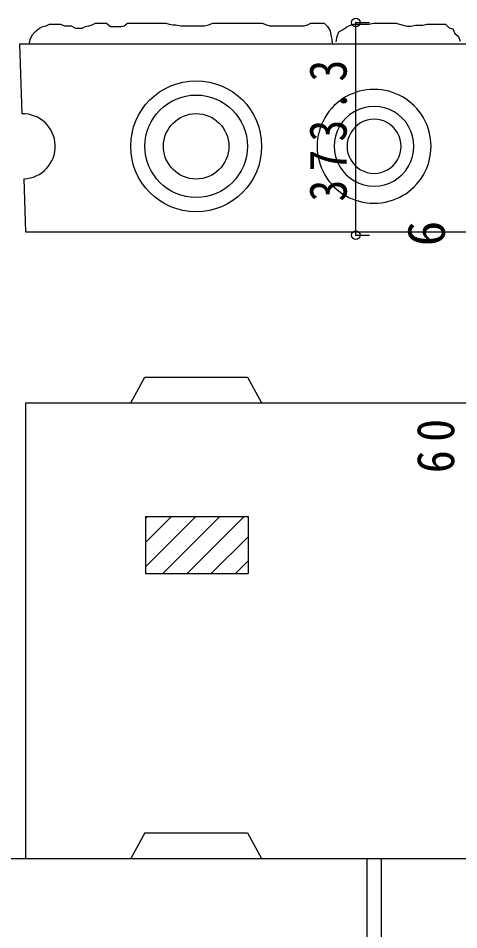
# Model space of a CAD drawing. Units: millimetres, scale not verified. Extents: x -12185 to 4464, y -2852 to 2698.
# Drawn here: x -10322 to -9548, y -238 to 1362 of the extents above; entities that cross this region are included whole.
import ezdxf
from ezdxf.enums import TextEntityAlignment as Align

# ---------------------------------------------------------------- set-up
doc = ezdxf.new("R2010")
doc.units = ezdxf.units.MM
doc.header["$LTSCALE"] = 30
doc.header["$PDMODE"] = 32
doc.header["$PDSIZE"] = 15
doc.layers.add('0-1', color=3, linetype='Continuous')
doc.layers.add('0-3', color=7, linetype='Continuous')
doc.styles.add('ＭＳ ゴシック', font='')
doc.styles.get('ＭＳ ゴシック').set_extended_font_data('MS Gothic')

msp = doc.modelspace()

# ---------------------------------------------------------------- linework, layer by layer
at = {"layer": '0-1'}
for p, q in [((-10290.78, 1340.2), (-10284.9, 1344.61)), ((-10284.9, 1344.61), (-10279.02, 1347.56)), ((-10279.02, 1347.56), (-10273.13, 1349.03)), ((-10273.13, 1349.03), (-10267.25, 1351.97)), ((-10267.25, 1351.97), (-10261.37, 1351.97)), ((-10261.37, 1351.97), (-10255.48, 1351.97)), ((-10255.48, 1351.97), (-10248.13, 1351.97)), ((-10248.13, 1351.97), (-10240.77, 1349.03)), ((-10240.77, 1349.03), (-10234.89, 1349.03)), ((-10234.89, 1349.03), (-10229, 1349.03)), ((-10229, 1349.03), (-10221.65, 1344.61)), ((-10221.65, 1344.61), (-10215.76, 1344.61)), ((-10215.76, 1344.61), (-10209.88, 1344.61)), ((-10209.88, 1344.61), (-10204, 1347.56)), ((-10204, 1347.56), (-10198.11, 1349.03)), ((-10198.11, 1349.03), (-10192.23, 1350.5)), ((-10192.23, 1350.5), (-10186.34, 1353.44)), ((-10186.34, 1353.44), (-10180.46, 1353.44)), ((-10180.46, 1353.44), (-10174.58, 1353.44)), ((-10174.58, 1353.44), (-10167.22, 1353.44)), ((-10167.22, 1353.44), (-10159.87, 1347.56)), ((-10159.87, 1347.56), (-10153.98, 1347.56)), ((-10153.98, 1347.56), (-10148.1, 1347.56)), ((-10148.1, 1347.56), (-10142.21, 1347.56)), ((-10142.21, 1347.56), (-10136.33, 1349.03)), ((-10136.33, 1349.03), (-10130.45, 1353.44)), ((-10130.45, 1353.44), (-10124.56, 1353.44)), ((-10124.56, 1353.44), (-10118.68, 1353.44)), ((-10118.68, 1353.44), (-10112.79, 1353.44)), ((-10112.79, 1353.44), (-10106.91, 1353.44)), ((-10106.91, 1353.44), (-10101.03, 1353.44)), ((-10101.03, 1353.44), (-10095.14, 1353.44)), ((-10095.14, 1353.44), (-10089.26, 1353.44)), ((-10089.26, 1353.44), (-10074.55, 1353.44)), ((-10074.55, 1353.44), (-10068.66, 1353.44)), ((-10068.66, 1353.44), (-10062.78, 1353.44)), ((-10062.78, 1353.44), (-10056.9, 1351.97)), ((-10056.9, 1351.97), (-10051.01, 1350.5)), ((-10051.01, 1350.5), (-10045.13, 1350.5)), ((-10045.13, 1350.5), (-10036.3, 1349.03)), ((-10036.3, 1349.03), (-10030.42, 1349.03)), ((-10030.42, 1349.03), (-10021.59, 1349.03)), ((-10021.59, 1349.03), (-10015.71, 1349.03)), ((-10015.71, 1349.03), (-10008.35, 1349.03)), ((-10008.35, 1349.03), (-10002.47, 1349.03)), ((-10002.47, 1349.03), (-9995.11, 1349.03)), ((-9995.11, 1349.03), (-9987.76, 1350.5)), ((-9987.76, 1350.5), (-9980.4, 1353.44)), ((-9980.4, 1353.44), (-9974.52, 1353.44)), ((-9974.52, 1353.44), (-9967.16, 1353.44)), ((-9967.16, 1353.44), (-9943.63, 1353.44)), ((-9943.63, 1353.44), (-9934.8, 1353.44)), ((-9934.8, 1353.44), (-9927.45, 1353.44)), ((-9927.45, 1353.44), (-9921.56, 1353.44)), ((-9921.56, 1353.44), (-9915.68, 1353.44)), ((-9915.68, 1353.44), (-9906.85, 1353.44)), ((-9906.85, 1353.44), (-9899.5, 1353.44)), ((-9899.5, 1353.44), (-9893.61, 1353.44)), ((-9893.61, 1353.44), (-9886.26, 1350.5)), ((-9886.26, 1350.5), (-9880.37, 1349.03)), ((-9880.37, 1349.03), (-9873.02, 1349.03)), ((-9873.02, 1349.03), (-9864.19, 1349.03)), ((-9864.19, 1349.03), (-9840.66, 1349.03)), ((-9840.66, 1349.03), (-9831.83, 1349.03)), ((-9831.83, 1349.03), (-9825.95, 1349.03)), ((-9825.95, 1349.03), (-9820.06, 1349.03)), ((-9820.06, 1349.03), (-9814.18, 1350.5)), ((-9814.18, 1350.5), (-9808.3, 1353.44)), ((-9808.3, 1353.44), (-9802.41, 1353.44)), ((-9802.41, 1353.44), (-9796.53, 1353.44)), ((-9796.53, 1353.44), (-9790.64, 1353.44)), ((-9790.64, 1353.44), (-9784.76, 1353.44)), ((-9784.76, 1353.44), (-9778.88, 1347.56)), ((-9778.88, 1347.56), (-9774.46, 1340.2)), ((-9752.44, 1341.99), (-9745.88, 1346.91)), ((-9745.88, 1346.91), (-9739.32, 1350.19)), ((-9739.32, 1350.19), (-9732.76, 1351.83)), ((-9732.76, 1351.83), (-9726.19, 1351.83)), ((-9726.19, 1351.83), (-9719.63, 1351.83)), ((-9719.63, 1351.83), (-9713.07, 1351.83)), ((-9713.07, 1351.83), (-9706.51, 1351.83)), ((-9706.51, 1351.83), (-9698.31, 1353.48)), ((-9698.31, 1353.48), (-9691.75, 1353.48)), ((-9691.75, 1353.48), (-9685.18, 1353.48)), ((-9685.18, 1353.48), (-9678.62, 1353.48)), ((-9678.62, 1353.48), (-9672.06, 1353.48)), ((-9672.06, 1353.48), (-9665.5, 1353.48)), ((-9665.5, 1353.48), (-9658.94, 1353.48)), ((-9658.94, 1353.48), (-9652.38, 1351.83)), ((-9652.38, 1351.83), (-9645.81, 1350.19)), ((-9645.81, 1350.19), (-9639.25, 1348.55)), ((-9639.25, 1348.55), (-9632.69, 1348.55)), ((-9632.69, 1348.55), (-9624.49, 1350.19)), ((-9624.49, 1350.19), (-9617.93, 1350.19)), ((-9617.93, 1350.19), (-9611.37, 1350.19)), ((-9611.37, 1350.19), (-9604.8, 1351.83)), ((-9604.8, 1351.83), (-9594.96, 1351.83)), ((-9594.96, 1351.83), (-9586.76, 1351.83)), ((-9586.76, 1351.83), (-9578.56, 1351.83)), ((-9578.56, 1351.83), (-9572, 1351.83)), ((-9572, 1351.83), (-9565.44, 1345.27)), ((-9565.44, 1345.27), (-9558.87, 1343.63)), ((-10301.08, 1325.49), (-10296.67, 1334.32)), ((-10296.67, 1334.32), (-10290.78, 1340.2)), ((-9774.46, 1340.2), (-9772.99, 1332.85)), ((-9772.99, 1332.85), (-9771.52, 1325.49)), ((-9763.92, 1320.67), (-9762.28, 1330.51)), ((-9762.28, 1330.51), (-9759, 1338.71)), ((-9759, 1338.71), (-9752.44, 1341.99)), ((-9558.87, 1343.63), (-9555.59, 1335.43)), ((-9555.59, 1335.43), (-9549.03, 1330.51)), ((-9549.03, 1330.51), (-9545.75, 1322.31)), ((-10319.63, 1317.52), (-9697.13, 1317.52)), ((-10319.63, 1317.52), (-10315.87, 1194.49)), ((-10302.55, 1318.14), (-10301.08, 1325.49)), ((-9771.52, 1325.49), (-9771.52, 1324.02)), ((-9771.52, 1324.02), (-9771.52, 1323.37)), ((-9771.52, 1323.37), (-9771.52, 1322.6)), ((-9771.52, 1322.6), (-9771.37, 1321.83)), ((-9771.37, 1321.83), (-9770.6, 1321.22)), ((-9770.6, 1320.45), (-9770.75, 1319.69)), ((-9770.75, 1319.69), (-9770.75, 1318.92)), ((-9770.75, 1318.92), (-9770.75, 1318.15)), ((-9770.75, 1318.15), (-9770.75, 1318)), ((-9770.75, 1318), (-9770.73, 1317.93)), ((-9770.73, 1317.88), (-9770.75, 1317.82)), ((-9770.75, 1317.82), (-9770.75, 1317.77)), ((-9770.75, 1317.77), (-9770.75, 1317.71)), ((-9770.75, 1317.71), (-9770.75, 1317.65)), ((-9770.75, 1317.65), (-9770.75, 1317.6)), ((-9770.75, 1317.6), (-9770.75, 1317.54)), ((-9770.73, 1317.93), (-9770.73, 1317.88)), ((-9770.6, 1321.22), (-9770.6, 1320.45)), ((-9697.13, 1317.52), (-9074.63, 1317.52)), ((-10312.38, 1080.55), (-10309.53, 987.52)), ((-10309.53, 987.52), (-9084.73, 987.52)), ((-10124.63, 687.52), (-10099.63, 732.52)), ((-10099.63, 732.52), (-9919.63, 732.52)), ((-9919.63, 732.52), (-9894.63, 687.52)), ((-10309.53, 687.52), (-9084.74, 687.52)), ((-10309.53, 687.52), (-10309.53, -112.48)), ((-10098.38, 484.31), (-10095.17, 487.52)), ((-10098.38, 441.88), (-10052.74, 487.52)), ((-10098.38, 399.45), (-10010.32, 487.52)), ((-10098.38, 484.31), (-10095.17, 487.52)), ((-10098.38, 441.88), (-10052.74, 487.52)), ((-10098.38, 399.45), (-10010.32, 487.52)), ((-10098.38, 487.52), (-10098.38, 387.52)), ((-10067.89, 387.52), (-9967.89, 487.52)), ((-10067.89, 387.52), (-9967.89, 487.52)), ((-10025.47, 387.52), (-9925.47, 487.52)), ((-10025.47, 387.52), (-9925.47, 487.52)), ((-9983.04, 387.52), (-9918.38, 452.17)), ((-9983.04, 387.52), (-9918.38, 452.17)), ((-9940.61, 387.52), (-9918.38, 409.75)), ((-9940.61, 387.52), (-9918.38, 409.75)), ((-10098.38, 387.52), (-9918.38, 387.52)), ((-10099.63, -67.48), (-10124.63, -112.48)), ((-10099.63, -67.48), (-9919.63, -67.48)), ((-9919.63, -67.48), (-9894.63, -112.48)), ((-10934.53, -112.48), (-9709.74, -112.48)), ((-10309.53, -112.48), (-9084.74, -112.48)), ((-9709.74, -112.48), (-9709.74, -912.48)), ((-9684.53, -112.48), (-8459.74, -112.48)), ((-9684.53, -112.48), (-9684.53, -912.48))]:
    msp.add_line(p, q, dxfattribs=at)
msp.add_lwpolyline([(-10098.38, 487.52), (-9918.38, 487.52), (-9918.38, 387.52)], dxfattribs=at)
for radius in [115, 90, 57.5]:
    msp.add_circle((-10009.63, 1137.52), radius, dxfattribs=at)
for centre, radius, start, end in [((-9697.13, 1137.52), 100, 89.99895, 270.00105), ((-9697.13, 1137.52), 100, 269.99846, 90.00056), ((-9697.13, 1137.52), 70, 89.99849, 270.00151), ((-9697.13, 1137.52), 70, 269.998, 90.00102), ((-10314.12, 1137.52), 57, 271.75346, 91.75331), ((-9697.13, 1137.52), 47.5, 89.99779, 270.00221), ((-9697.13, 1137.52), 47.5, 269.9973, 90.00172)]:
    msp.add_arc(centre, radius, start, end, dxfattribs=at)
at = {"layer": '0-3'}
for p, q in [((-9729.2, 981.52), (-9729.2, 1354.82)), ((-9729.2, 1354.82), (-9705.09, 1354.82)), ((-9729.2, 981.52), (-9705.09, 981.52))]:
    msp.add_line(p, q, dxfattribs=at)
for p in [(-9729.2, 1354.82), (-9729.2, 981.52)]:
    msp.add_point(p, dxfattribs=at)

# ---------------------------------------------------------------- texts
at = {"layer": '0-3', "style": 'ＭＳ ゴシック'}
msp.add_text('6', height=65.98, rotation=90, dxfattribs=at).set_placement((-9553.17, 962.02), align=Align.BOTTOM_LEFT)
at = {"layer": '0-3', "char_height": 65.98, "attachment_point": 7, "rotation": 90, "style": 'ＭＳ ゴシック'}
for s, insert in [('\\T1.38;\\W0.85;373.3', (-9744.2, 1040.67)), ('\\T1.36;\\W0.9;60', (-9555.32, 563.77))]:
    msp.add_mtext(s, dxfattribs=dict(at, insert=insert))

doc.saveas('drawing.dxf')
